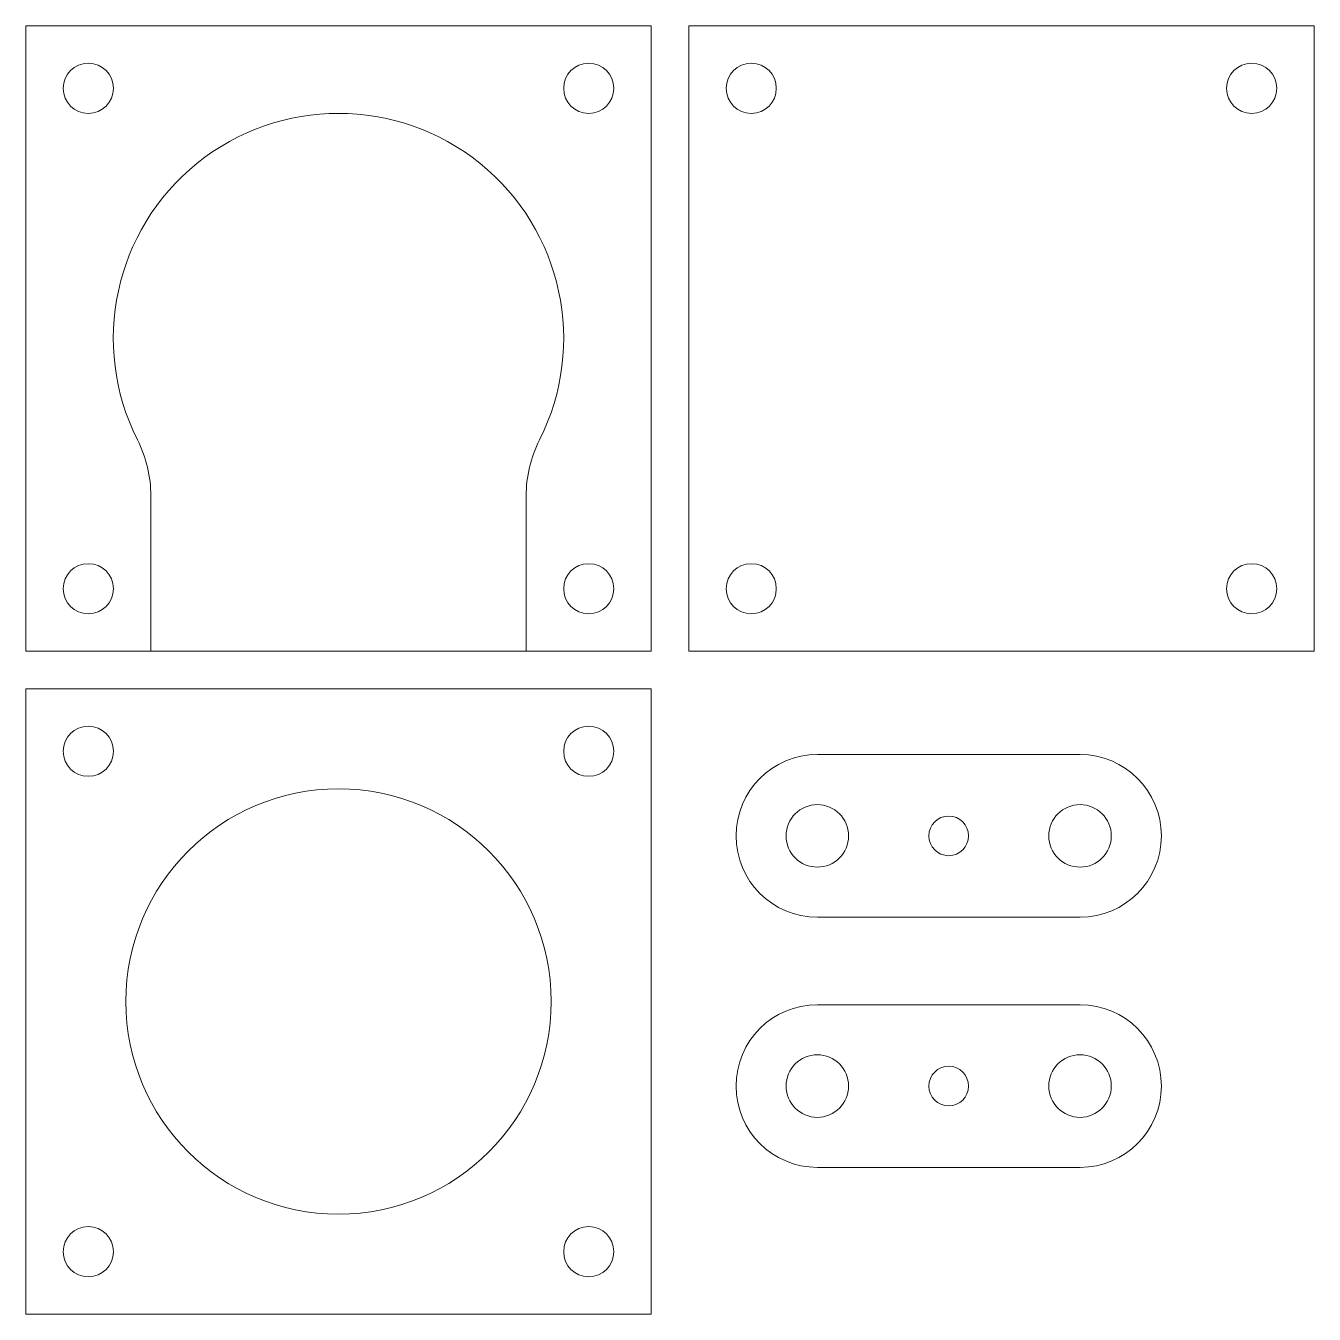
# Model space of a CAD drawing. Header units: millimetres. Extents: x 3 to 209, y 3 to 209.
import ezdxf

# ---------------------------------------------------------------- set-up
doc = ezdxf.new("R2010")
doc.units = ezdxf.units.MM
doc.layers.get('0').update_dxf_attribs({"linetype": 'CONTINUOUS', "lineweight": 0})

msp = doc.modelspace()

# ---------------------------------------------------------------- linework, layer by layer
for p, q in [((3, 209), (103, 209)), ((3, 109), (3, 209)), ((103, 209), (103, 109)), ((109, 209), (209, 209)), ((109, 109), (109, 209)), ((209, 209), (209, 109)), ((23, 133.78), (23, 109)), ((83, 133.78), (83, 109)), ((103, 109), (3, 109)), ((209, 109), (109, 109)), ((3, 103), (103, 103)), ((3, 3), (3, 103)), ((103, 103), (103, 3)), ((171.56, 92.48), (129.56, 92.48)), ((129.56, 66.48), (171.56, 66.48)), ((171.56, 52.48), (129.56, 52.48)), ((129.56, 26.48), (171.56, 26.48)), ((103, 3), (3, 3))]:
    msp.add_line(p, q)
for centre, radius in [((13, 199), 4), ((93, 199), 4), ((119, 199), 4), ((199, 199), 4), ((13, 119), 4), ((93, 119), 4), ((119, 119), 4), ((199, 119), 4), ((13, 93), 4), ((93, 93), 4), ((53, 53), 34), ((129.56, 79.48), 5), ((171.56, 79.48), 5), ((150.56, 79.48), 3.17), ((129.56, 39.48), 5), ((171.56, 39.48), 5), ((150.56, 39.48), 3.17), ((13, 13), 4), ((93, 13), 4)]:
    msp.add_circle(centre, radius)
for centre, radius, start, end in [((53, 159), 36, 333.2345, 206.7655), ((3, 133.78), 20, 0, 26.7655), ((103, 133.78), 20, 153.2345, 180), ((129.56, 79.48), 13, 90, 270), ((171.56, 79.48), 13, 270, 90), ((129.56, 39.48), 13, 90, 270), ((171.56, 39.48), 13, 270, 90)]:
    msp.add_arc(centre, radius, start, end)

doc.saveas('drawing.dxf')
